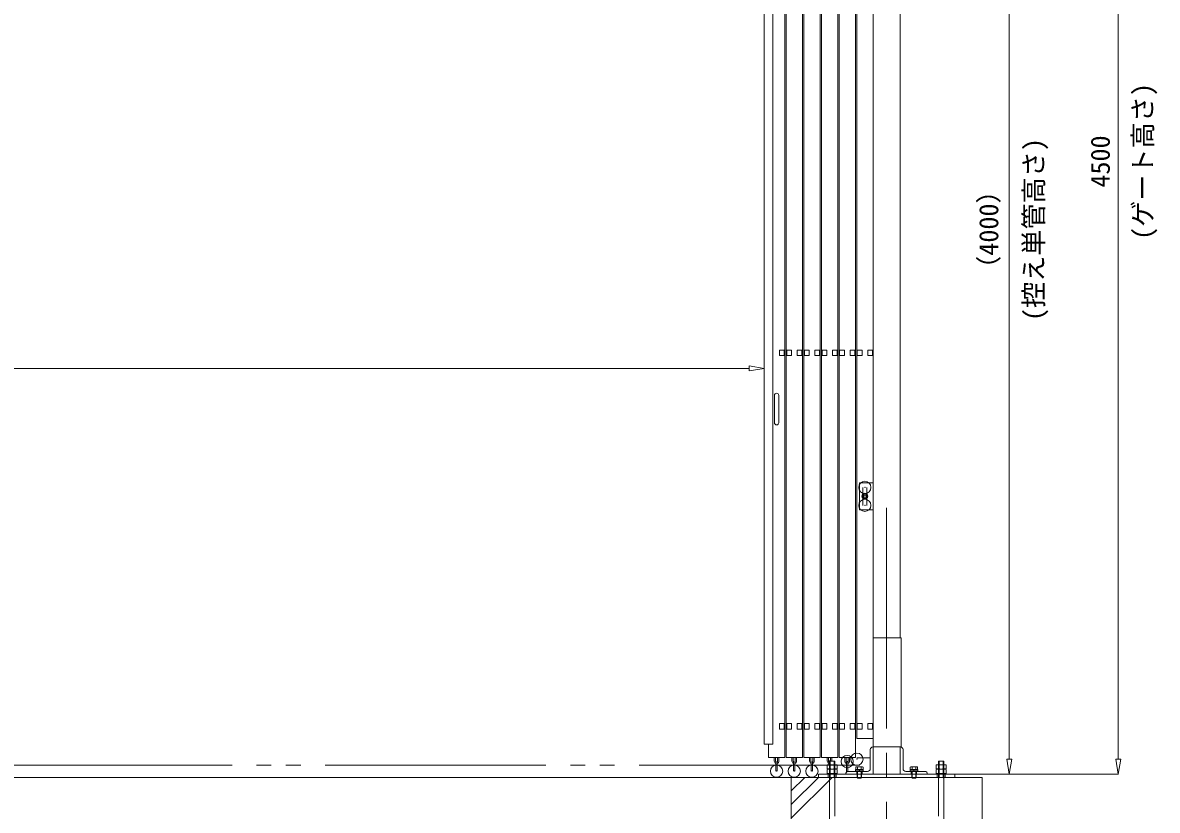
# Model space of a CAD drawing. Units: millimetres, scale not verified. Extents: x -10062 to 10062, y -16938 to 16938.
# Drawn here: x -1983 to 2181, y -13908 to -11016 of the extents above; entities that cross this region are included whole.
import ezdxf
from ezdxf.enums import TextEntityAlignment as Align

# ---------------------------------------------------------------- set-up
doc = ezdxf.new("R2010")
doc.units = ezdxf.units.MM
doc.header["$LTSCALE"] = 90
doc.header["$PDMODE"] = 32
doc.header["$PDSIZE"] = 45
for name, pattern in [('CHAIN2', [12, 9, -1, 1, -1]), ('DASHED1', [1.8, 1.2, -0.6]), ('DOUBLE_CHAIN2', [12.8, 9, -1, 0.6, -0.6, 0.6, -1])]:
    doc.linetypes.add(name, pattern=pattern)
for name, color, linetype, lineweight in [('0-4_ﾊﾝﾄﾞﾙ', 134, 'Continuous', 18), ('0-5_ﾍﾞｰｽﾗｲﾝ', 134, 'Continuous', 18), ('0-6_ﾎﾞﾙﾄ類', 134, 'Continuous', 18), ('0-8_ﾜｲﾔｰﾛｰﾌﾟ', 134, 'DOUBLE_CHAIN2', 18), ('0-9_基礎工事用PCA小', 134, 'Continuous', 18), ('0-C_寸法', 134, 'Continuous', 18), ('0-D_側固定棒', 134, 'Continuous', 18), ('1-1_中央走行棒', 134, 'Continuous', 18), ('1-2_中央走行棒右', 134, 'Continuous', 18), ('1-6_通芯', 134, 'CHAIN2', 18), ('1-A_標準柱', 134, 'Continuous', 18)]:
    doc.layers.add(name, color=color, linetype=linetype, lineweight=lineweight)
doc.styles.add('ＭＳ ゴシック', font='')
doc.styles.get('ＭＳ ゴシック').set_extended_font_data('MS Gothic')

msp = doc.modelspace()

# ---------------------------------------------------------------- linework, layer by layer
at = {"layer": '0-4_ﾊﾝﾄﾞﾙ'}
for p, q in [((775.5, -12384.94), (775.5, -12484.94)), ((791.5, -12384.94), (791.5, -12484.94))]:
    msp.add_line(p, q, dxfattribs=at)
for centre, start, end in [((783.5, -12384.94), 0, 180), ((783.5, -12484.94), 180, 0)]:
    msp.add_arc(centre, 8, start, end, dxfattribs=at)
at = {"layer": '0-5_ﾍﾞｰｽﾗｲﾝ'}
for p, q in [((1437.5, -13775.5), (2037.5, -13775.5)), ((-9662.5, -13787.5), (1537.5, -13787.5))]:
    msp.add_line(p, q, dxfattribs=at)
at = {"layer": '0-6_ﾎﾞﾙﾄ類'}
for p, q in [((977.98, -13755.47), (977.98, -13740.9)), ((977.98, -13758.33), (977.98, -13772.9)), ((997.03, -13755.47), (997.03, -13740.9)), ((997.03, -13758.33), (997.03, -13772.9)), ((1075.66, -13748.5), (1073.84, -13749.56)), ((1073.84, -13749.56), (1073.84, -13758.3)), ((1073.84, -13758.3), (1101.17, -13758.3)), ((1075.66, -13748.5), (1099.33, -13748.5)), ((1076.26, -13758.5), (1098.75, -13758.5)), ((1079.5, -13787.5), (1079.5, -13765.5)), ((1080.67, -13749.56), (1080.67, -13758.3)), ((1080.73, -13790.3), (1080.73, -13765.5)), ((1086.3, -13761.5), (1087.38, -13765.5)), ((1087.62, -13761.5), (1088.69, -13765.5)), ((1094.34, -13749.56), (1094.34, -13758.3)), ((1095.5, -13787.5), (1095.5, -13765.5)), ((1099.33, -13748.5), (1101.17, -13749.56)), ((1101.17, -13749.56), (1101.17, -13758.3)), ((1275.67, -13748.5), (1273.83, -13749.56)), ((1273.83, -13749.56), (1273.83, -13758.3)), ((1273.83, -13758.3), (1301.17, -13758.3)), ((1275.67, -13748.5), (1299.34, -13748.5)), ((1276.25, -13758.5), (1298.75, -13758.5)), ((1279.5, -13787.5), (1279.5, -13765.5)), ((1280.66, -13749.56), (1280.66, -13758.3)), ((1280.73, -13790.3), (1280.73, -13765.5)), ((1286.31, -13761.5), (1287.38, -13765.5)), ((1287.62, -13761.5), (1288.69, -13765.5)), ((1294.34, -13749.56), (1294.34, -13758.3)), ((1295.5, -13787.5), (1295.5, -13765.5)), ((1299.34, -13748.5), (1301.17, -13749.56)), ((1301.17, -13749.56), (1301.17, -13758.3)), ((1377.97, -13755.47), (1377.97, -13740.9)), ((1377.97, -13758.33), (1377.97, -13772.9)), ((1397.03, -13755.47), (1397.03, -13740.9)), ((1397.03, -13758.33), (1397.03, -13772.9)), ((1079.5, -13787.5), (1080.73, -13790.3)), ((1279.5, -13787.5), (1280.73, -13790.3))]:
    msp.add_line(p, q, dxfattribs=at)
for points in [[(969.02, -13755.47), (969.02, -13740.9), (1005.98, -13740.9), (1005.98, -13755.47), (1003.5, -13756.9), (971.5, -13756.9)], [(969.02, -13758.33), (969.02, -13772.9), (1005.98, -13772.9), (1005.98, -13758.33), (1003.5, -13756.9), (971.5, -13756.9)], [(969.5, -13772.9), (1005.5, -13772.9), (1005.5, -13775.5), (969.5, -13775.5)], [(1101.5, -13758.5), (1101.5, -13761.5), (1073.5, -13761.5), (1073.5, -13758.5)], [(1073.5, -13761.5), (1101.5, -13761.5), (1101.5, -13765.5), (1073.5, -13765.5)], [(1301.5, -13758.5), (1301.5, -13761.5), (1273.5, -13761.5), (1273.5, -13758.5)], [(1273.5, -13761.5), (1301.5, -13761.5), (1301.5, -13765.5), (1273.5, -13765.5)], [(1369.03, -13755.47), (1369.03, -13740.9), (1405.97, -13740.9), (1405.97, -13755.47), (1403.51, -13756.9), (1371.5, -13756.9)], [(1369.03, -13758.33), (1369.03, -13772.9), (1405.97, -13772.9), (1405.97, -13758.33), (1403.51, -13756.9), (1371.5, -13756.9)], [(1369.5, -13772.9), (1405.5, -13772.9), (1405.5, -13775.5), (1369.5, -13775.5)]]:
    msp.add_lwpolyline(points, close=True, dxfattribs=at)
for points in [[(1080.73, -13790.3), (1094.27, -13790.3), (1094.27, -13765.5)], [(1280.73, -13790.3), (1294.27, -13790.3), (1294.27, -13765.5)], [(1079.5, -13787.5), (1095.5, -13787.5), (1094.27, -13790.3)], [(1279.5, -13787.5), (1295.5, -13787.5), (1294.27, -13790.3)]]:
    msp.add_lwpolyline(points, dxfattribs=at)
for centre, radius, start, end in [((973.5, -13747.72), 8.96, 240.0064, 300.0064), ((973.5, -13766.08), 8.96, 60.0064, 120.0064), ((987.5, -13789.35), 32.45, 72.93497, 107.07105), ((987.5, -13724.45), 32.45, 252.93497, 287.07105), ((1001.5, -13747.73), 8.95, 239.98131, 300.0315), ((1001.5, -13766.07), 8.95, 59.98131, 120.0315), ((1077.26, -13754.55), 6.05, 55.616, 124.384), ((1076.26, -13758.3), 0.198, 180, 270), ((1087.5, -13771.12), 22.62, 72.412, 107.588), ((1097.75, -13754.55), 6.05, 55.616, 124.384), ((1098.75, -13758.3), 0.198, 270, 0), ((1277.25, -13754.55), 6.05, 55.616, 124.384), ((1276.25, -13758.3), 0.198, 180, 270), ((1287.5, -13771.12), 22.62, 72.412, 107.588), ((1297.75, -13754.55), 6.05, 55.616, 124.384), ((1298.75, -13758.3), 0.198, 270, 0), ((1373.5, -13747.72), 8.96, 240.0064, 300.0064), ((1373.5, -13766.08), 8.96, 60.0064, 120.0064), ((1387.5, -13789.35), 32.45, 72.93497, 107.07105), ((1387.5, -13724.45), 32.45, 252.93497, 287.07105), ((1401.5, -13747.73), 8.95, 239.98131, 300.0315), ((1401.5, -13766.07), 8.95, 59.98131, 120.0315)]:
    msp.add_arc(centre, radius, start, end, dxfattribs=at)
at = {"layer": '0-8_ﾜｲﾔｰﾛｰﾌﾟ'}
msp.add_line((1089.1, -13742.5), (-7814.1, -13742.5), dxfattribs=at)
at = {"layer": '0-9_基礎工事用PCA小', "linetype": 'DASHED1'}
for p, q in [((972.81, -13775.5), (972.81, -13787.5)), ((1002.5, -13775.5), (1002.5, -13787.5)), ((1079.5, -13775.5), (1079.5, -13787.5)), ((1095.5, -13775.5), (1095.5, -13787.5)), ((1279.5, -13775.5), (1279.5, -13787.5)), ((1295.5, -13775.5), (1295.5, -13787.5)), ((1372.5, -13775.5), (1372.5, -13787.5)), ((1402.5, -13775.5), (1402.5, -13787.5))]:
    msp.add_line(p, q, dxfattribs=at)
at = {"layer": '0-9_基礎工事用PCA小'}
for p, q in [((837.5, -13937.5), (987.5, -13787.5)), ((837.5, -13887.5), (937.5, -13787.5)), ((837.5, -13837.5), (887.5, -13787.5)), ((977.98, -13787.5), (997.03, -13787.5)), ((1397.03, -13787.5), (1377.97, -13787.5))]:
    msp.add_line(p, q, dxfattribs=at)
for points in [[(977.98, -14304.45), (977.98, -13727.5), (997.03, -13727.5), (997.03, -13929.5)], [(977.98, -13790), (980.48, -13787.5), (980.48, -13727.5), (994.53, -13727.5), (994.53, -13787.5), (997.03, -13790)], [(1397.03, -14304.45), (1397.03, -13727.5), (1377.97, -13727.5), (1377.97, -13929.5)], [(1397.03, -13790), (1394.52, -13787.5), (1394.52, -13727.5), (1380.47, -13727.5), (1380.47, -13787.5), (1377.97, -13790)]]:
    msp.add_lwpolyline(points, dxfattribs=at)
for points in [[(937.5, -13787.5), (1437.5, -13787.5), (1437.5, -13775.5), (937.5, -13775.5)], [(837.5, -14687.5), (1537.5, -14687.5), (1537.5, -13787.5), (837.5, -13787.5)]]:
    msp.add_lwpolyline(points, close=True, dxfattribs=at)
at = {"layer": '0-C_寸法'}
for p, q in [((2037.5, -9330.5), (2037.5, -13720.5)), ((1637.5, -9830.5), (1637.5, -13720.5)), ((737.5, -11845.3), (737.5, -12286.9)), ((682.5, -12276.73), (737.5, -12285.9)), ((682.5, -12276.73), (682.5, -12295.07)), ((-7407.5, -12285.9), (682.5, -12285.9)), ((737.5, -12285.9), (682.5, -12295.07)), ((1628.33, -13720.5), (1637.5, -13775.5)), ((1628.33, -13720.5), (1646.67, -13720.5)), ((1637.5, -13775.5), (1646.67, -13720.5)), ((2028.33, -13720.5), (2037.5, -13775.5)), ((2028.33, -13720.5), (2046.66, -13720.5)), ((2037.5, -13775.5), (2046.66, -13720.5)), ((1238.5, -13775.5), (2038.5, -13775.5)), ((1326.96, -13775.5), (1638.5, -13775.5))]:
    msp.add_line(p, q, dxfattribs=at)
at = {"layer": '0-D_側固定棒'}
for points in [[(1077.5, -13589.94), (1077.5, -9974.94), (1137.5, -9974.94), (1137.5, -13644.94), (1077.5, -13644.94)], [(1097.15, -12238.44), (1079.85, -12238.44), (1079.85, -12218.44), (1097.15, -12218.44)], [(1135.15, -12238.44), (1117.85, -12238.44), (1117.85, -12218.44), (1135.15, -12218.44)], [(1112.41, -12746.44), (1117.31, -12754.94), (1112.41, -12763.44), (1102.59, -12763.44), (1097.68, -12754.94), (1102.59, -12746.44)], [(1097.15, -13609.94), (1079.85, -13609.94), (1079.85, -13589.94), (1097.15, -13589.94)], [(1135.15, -13609.94), (1117.85, -13609.94), (1117.85, -13589.94), (1135.15, -13589.94)]]:
    msp.add_lwpolyline(points, close=True, dxfattribs=at)
for radius in [11, 8.5, 4.76, 4.22]:
    msp.add_circle((1107.5, -12754.94), radius, dxfattribs=at)
for start, end in [(132.757, 167.243), (192.757, 227.243), (72.757, 107.243), (252.757, 287.243), (12.757, 47.243), (312.757, 347.243)]:
    msp.add_arc((1107.5, -12754.94), 8.9, start, end, dxfattribs=at)
at = {"layer": '1-1_中央走行棒'}
for p, q in [((839.75, -13728.04), (839.75, -13714.94)), ((844.75, -13728.04), (844.75, -13714.94)), ((845.8, -13729.44), (845.8, -13764.44)), ((850.8, -13764.44), (850.8, -13729.44)), ((851.75, -13714.94), (851.75, -13728.04)), ((856.75, -13714.94), (856.75, -13728.04)), ((904.54, -13728.04), (904.54, -13714.94)), ((909.55, -13728.04), (909.55, -13714.94)), ((910.6, -13729.44), (910.6, -13764.44)), ((915.6, -13764.44), (915.6, -13729.44)), ((916.55, -13714.94), (916.55, -13728.04)), ((921.55, -13714.94), (921.55, -13728.04)), ((969.35, -13728.04), (969.35, -13714.94)), ((974.35, -13728.04), (974.35, -13714.94)), ((975.4, -13729.44), (975.4, -13740.9)), ((981.35, -13714.94), (981.35, -13727.5)), ((986.35, -13714.94), (986.35, -13727.5)), ((1034.14, -13728.04), (1034.14, -13714.94)), ((1039.15, -13728.04), (1039.15, -13714.94)), ((1040.2, -13729.44), (1040.2, -13764.44)), ((1045.2, -13764.44), (1045.2, -13729.44)), ((1046.15, -13714.94), (1046.15, -13728.04)), ((1051.15, -13714.94), (1051.15, -13728.04))]:
    msp.add_line(p, q, dxfattribs=at)
for points in [[(823.3, -9494.94), (818.3, -9494.94), (818.3, -13714.94), (878.3, -13714.94), (878.3, -9494.94), (873.3, -9494.94)], [(888.1, -9494.94), (883.1, -9494.94), (883.1, -13714.94), (943.1, -13714.94), (943.1, -9494.94), (938.1, -9494.94)], [(952.9, -9494.94), (947.9, -9494.94), (947.9, -13714.94), (1007.9, -13714.94), (1007.9, -9545.9)], [(1012.7, -9550.7), (1012.7, -13714.94), (1072.7, -13714.94), (1072.7, -9801.49)]]:
    msp.add_lwpolyline(points, dxfattribs=at)
for points in [[(820.65, -12238.44), (837.95, -12238.44), (837.95, -12218.44), (820.65, -12218.44)], [(858.65, -12238.44), (875.95, -12238.44), (875.95, -12218.44), (858.65, -12218.44)], [(885.45, -12238.44), (902.75, -12238.44), (902.75, -12218.44), (885.45, -12218.44)], [(923.45, -12238.44), (940.75, -12238.44), (940.75, -12218.44), (923.45, -12218.44)], [(950.25, -12238.44), (967.55, -12238.44), (967.55, -12218.44), (950.25, -12218.44)], [(988.25, -12238.44), (1005.55, -12238.44), (1005.55, -12218.44), (988.25, -12218.44)], [(1015.05, -12238.44), (1032.35, -12238.44), (1032.35, -12218.44), (1015.05, -12218.44)], [(1053.05, -12238.44), (1070.35, -12238.44), (1070.35, -12218.44), (1053.05, -12218.44)], [(820.65, -13609.94), (837.95, -13609.94), (837.95, -13589.94), (820.65, -13589.94)], [(858.65, -13609.94), (875.95, -13609.94), (875.95, -13589.94), (858.65, -13589.94)], [(885.45, -13609.94), (902.75, -13609.94), (902.75, -13589.94), (885.45, -13589.94)], [(923.45, -13609.94), (940.75, -13609.94), (940.75, -13589.94), (923.45, -13589.94)], [(950.25, -13609.94), (967.55, -13609.94), (967.55, -13589.94), (950.25, -13589.94)], [(988.25, -13609.94), (1005.55, -13609.94), (1005.55, -13589.94), (988.25, -13589.94)], [(1015.05, -13609.94), (1032.35, -13609.94), (1032.35, -13589.94), (1015.05, -13589.94)], [(1053.05, -13609.94), (1070.35, -13609.94), (1070.35, -13589.94), (1053.05, -13589.94)]]:
    msp.add_lwpolyline(points, close=True, dxfattribs=at)
for centre, radius, start, end in [((848.25, -13728.04), 8.5, 180, 253.25351), ((848.25, -13728.04), 3.5, 180, 225.59204), ((848.25, -13728.04), 8.5, 287.46347, 360), ((848.25, -13728.04), 3.5, 316.78662, 360), ((913.05, -13728.04), 8.5, 180, 253.25351), ((913.05, -13728.04), 3.5, 180, 225.59204), ((913.05, -13728.04), 8.5, 287.46347, 360), ((913.05, -13728.04), 3.5, 316.78662, 0), ((977.85, -13728.04), 8.5, 180, 253.25351), ((977.85, -13728.04), 3.5, 180, 225.59204), ((977.9, -13729.44), 2.5, 50.87929, 180), ((1042.65, -13728.04), 8.5, 180, 253.25351), ((1042.65, -13728.04), 3.5, 180, 225.59204), ((1042.65, -13728.04), 8.5, 287.46347, 360), ((1042.65, -13728.04), 3.5, 316.78662, 360), ((1042.7, -13764.44), 2.5, 180, 262.36562), ((1042.7, -13764.44), 2.5, 324.554, 360)]:
    msp.add_arc(centre, radius, start, end, dxfattribs=at)
for p in [(1042.7, -13729.44), (848.3, -13764.44), (913.1, -13764.44)]:
    msp.add_point(p, dxfattribs=at)
at = {"layer": '1-2_中央走行棒右'}
for p, q in [((774.95, -13728.04), (774.95, -13714.94)), ((779.95, -13728.04), (779.95, -13714.94)), ((781, -13729.44), (781, -13764.44)), ((786, -13764.44), (786, -13729.44)), ((786.95, -13714.94), (786.95, -13728.04)), ((791.95, -13714.94), (791.95, -13728.04))]:
    msp.add_line(p, q, dxfattribs=at)
msp.add_lwpolyline([(753.5, -13664.94), (753.5, -13714.94), (813.5, -13714.94), (813.5, -9494.94), (808.5, -9494.94)], dxfattribs=at)
for points in [[(737.5, -13664.94), (769.5, -13664.94), (769.5, -10914.94), (737.5, -10914.94)], [(793.85, -12238.44), (811.15, -12238.44), (811.15, -12218.44), (793.85, -12218.44)], [(793.85, -13609.94), (811.15, -13609.94), (811.15, -13589.94), (793.85, -13589.94)]]:
    msp.add_lwpolyline(points, close=True, dxfattribs=at)
for radius, start, end in [(8.5, 180, 253.25351), (3.5, 180, 225.59204), (8.5, 287.46347, 360), (3.5, 316.78662, 0)]:
    msp.add_arc((783.45, -13728.04), radius, start, end, dxfattribs=at)
msp.add_point((783.5, -13764.44), dxfattribs=at)
at = {"layer": '1-6_通芯'}
msp.add_line((1187.5, -14687.5), (1187.5, -12775.5), dxfattribs=at)
at = {"layer": '1-A_標準柱'}
for p, q in [((1137.5, -13275.5), (1137.5, -9825.5)), ((1237.5, -13275.5), (1237.5, -9825.5)), ((1100, -12722.5), (1100, -12746.89)), ((1115, -12746.89), (1115, -12722.5)), ((1100, -12762.99), (1100, -12788.5)), ((1115, -12788.5), (1115, -12762.99)), ((1127.5, -13685.5), (1127.5, -13755.5)), ((1247.5, -13685.5), (1247.5, -13755.5)), ((1117.5, -13765.5), (1047.5, -13765.5)), ((1137.5, -13775.5), (1237.5, -13775.5)), ((1257.5, -13765.5), (1327.5, -13765.5))]:
    msp.add_line(p, q, dxfattribs=at)
at = {"layer": '1-A_標準柱', "linetype": 'DASHED1'}
for p, q in [((1077.5, -13765.5), (1077.5, -13775.5)), ((1097.5, -13765.5), (1097.5, -13775.5)), ((1277.5, -13765.5), (1277.5, -13775.5)), ((1297.5, -13765.5), (1297.5, -13775.5))]:
    msp.add_line(p, q, dxfattribs=at)
at = {"layer": '1-A_標準柱'}
for points in [[(1137.5, -12705.5), (1087.5, -12705.5), (1087.5, -12805.5), (1137.5, -12805.5)], [(1240.7, -13275.5), (1137.5, -13275.5), (1137.5, -13675.5), (1240.7, -13675.5)]]:
    msp.add_lwpolyline(points, close=True, dxfattribs=at)
for points in [[(1037.5, -13775.5), (1137.5, -13775.5), (1137.5, -13675.5)], [(1337.5, -13775.5), (1237.5, -13775.5), (1237.5, -13675.5)], [(1078.5, -13715.5), (1127.5, -13715.5), (1127.5, -13725.5)]]:
    msp.add_lwpolyline(points, dxfattribs=at)
for centre, start, end in [((1137.5, -13685.5), 90, 180), ((1237.5, -13685.5), 0, 90), ((1047.5, -13775.5), 90, 180), ((1117.5, -13755.5), 270, 360), ((1257.5, -13755.5), 180, 270), ((1327.5, -13775.5), 0, 90)]:
    msp.add_arc(centre, 10, start, end, dxfattribs=at)
for p in [(1107.5, -12722.5), (1107.5, -12788.5), (1078.5, -13720.5)]:
    msp.add_point(p, dxfattribs=at)

# ---------------------------------------------------------------- texts
at = {"layer": '0-C_寸法', "style": 'ＭＳ ゴシック'}
for s, p in [('(ゲート高さ)', (2183.1, -11813.5)), ('4500', (2027.6, -11621.5)), ('(控え単管高さ)', (1783.1, -12111.5)), ('（4000）', (1618.23, -11967.5))]:
    msp.add_text(s, height=70.38, rotation=90, dxfattribs=at).set_placement(p, align=Align.BOTTOM_LEFT)

doc.saveas('drawing.dxf')
